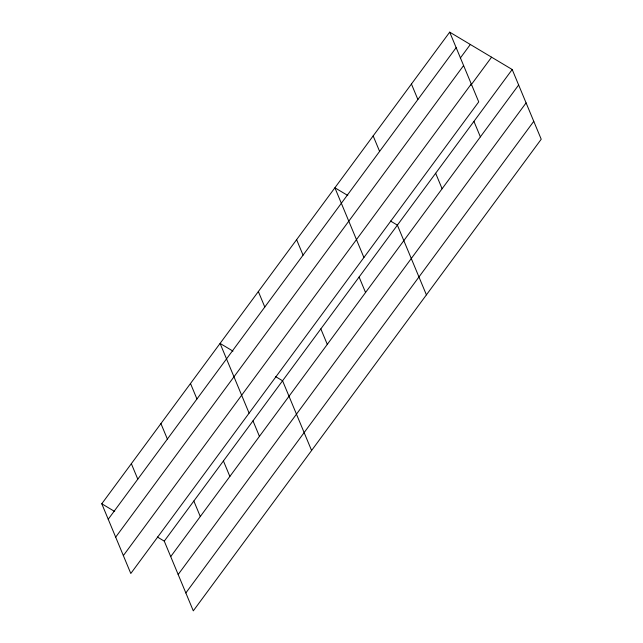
<?xml version="1.0" encoding="UTF-8"?>
<svg xmlns="http://www.w3.org/2000/svg" width="643" height="643" viewBox="0 0 643 643"><rect width="100%" height="100%" fill="white"/><g stroke="black" fill="none" stroke-linecap="round" stroke-linejoin="round"><path stroke-width="0.96" d="M449.706 32.15L478.73 101.875L130.802 573.492L101.779 503.766L449.706 32.15L512.198 69.508L541.221 139.234L193.294 610.85L164.27 541.125L157.39 537.018M108.225 519.255L456.152 47.638M460.324 58.047L470.33 44.48M115.676 537.154L463.603 65.538M123.352 555.592L471.287 83.976M470.965 85.109L491.574 57.179M164.27 541.125L512.198 69.508M170.716 556.613L518.644 84.997M178.167 574.512L526.095 102.896M185.843 592.95L533.77 121.334M347.783 195.488L334.89 187.78L363.914 257.513M390.51 221.031L397.382 225.138L426.405 294.864M232.959 351.118L220.075 343.418L249.098 413.144M275.686 376.661L282.566 380.777L311.59 450.502M101.779 503.766L114.663 511.474M473.923 121.382L480.377 136.871M411.44 84.024L417.886 99.512M435.657 173.264L442.103 188.753M373.165 135.906L379.611 151.394M359.107 277.02L365.554 292.509M296.616 239.662L303.062 255.15M320.833 328.894L327.287 344.383M258.349 291.536L264.795 307.024M252.988 420.86L259.434 436.348M223.418 460.951L229.864 476.439M190.497 383.501L196.943 398.99M193.84 501.034L200.286 516.522M160.927 423.592L167.373 439.081M131.349 463.683L137.795 479.164"/></g></svg>
